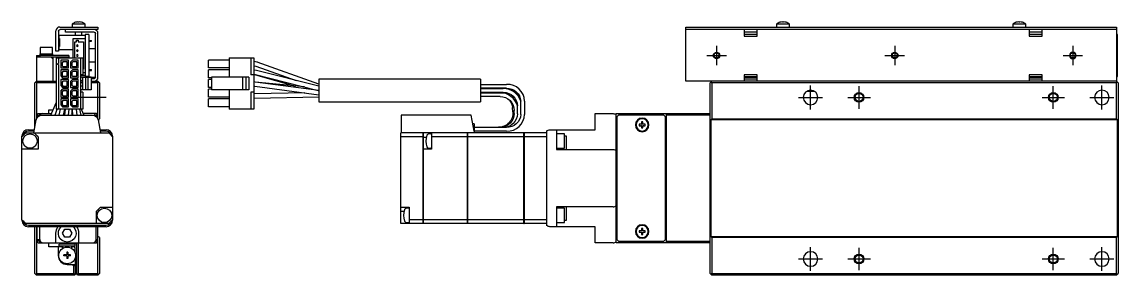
# Model space of a CAD drawing. Extents: x 0 to 720, y -8 to 229.
# Drawn here: x 381.5 to 720, y 75 to 153.4 of the extents above; entities that cross this region are included whole.
import ezdxf

# ---------------------------------------------------------------- set-up
doc = ezdxf.new("R2010")
doc.units = 0
doc.header["$LTSCALE"] = 0.5
doc.linetypes.add('CENTER', pattern=[50.8, 31.75, -6.35, 6.35, -6.35])
for name, color, linetype in [('MSM_CENTER', 1, 'CENTER'), ('MSM_CONTINUOUS', 7, 'CONTINUOUS'), ('MSM_NARROW', 5, 'CONTINUOUS')]:
    doc.layers.add(name, color=color, linetype=linetype)

msp = doc.modelspace()

# ---------------------------------------------------------------- linework, layer by layer
at = {"layer": 'MSM_CENTER'}
for p, q in [((596.05, 145.98), (596.05, 139.98)), ((651.05, 145.98), (651.05, 139.98)), ((706.05, 145.98), (706.05, 139.98)), ((593.05, 142.98), (599.05, 142.98)), ((648.05, 142.98), (654.05, 142.98)), ((703.05, 142.98), (709.05, 142.98)), ((625.05, 126.28), (625.05, 133.68)), ((640.05, 126.48), (640.05, 133.48)), ((700.05, 126.48), (700.05, 133.48)), ((715.05, 126.28), (715.05, 133.68)), ((407.47, 129.98), (396.47, 129.98)), ((621.35, 129.98), (628.75, 129.98)), ((636.55, 129.98), (643.55, 129.98)), ((696.55, 129.98), (703.55, 129.98)), ((711.35, 129.98), (718.75, 129.98)), ((625.05, 76.28), (625.05, 83.68)), ((640.05, 76.48), (640.05, 83.48)), ((700.05, 76.48), (700.05, 83.48)), ((715.05, 76.28), (715.05, 83.68)), ((621.35, 79.98), (628.75, 79.98)), ((636.55, 79.98), (643.55, 79.98)), ((696.55, 79.98), (703.55, 79.98)), ((711.35, 79.98), (718.75, 79.98))]:
    msp.add_line(p, q, dxfattribs=at)
at = {"layer": 'MSM_CONTINUOUS'}
for p, q in [((396.97, 152.68), (396.97, 151.78)), ((400.97, 152.68), (396.97, 152.68)), ((398.04, 153.24), (398.02, 153.24)), ((398.77, 153.24), (398.77, 153.37)), ((399.17, 153.24), (398.77, 153.24)), ((399.17, 153.37), (399.17, 153.24)), ((399.92, 153.24), (399.9, 153.24)), ((400.97, 151.78), (400.97, 152.68)), ((614.55, 152.68), (614.55, 151.78)), ((618.55, 152.68), (614.55, 152.68)), ((615.62, 153.24), (615.6, 153.24)), ((616.35, 153.24), (616.35, 153.37)), ((616.75, 153.24), (616.35, 153.24)), ((616.75, 153.37), (616.75, 153.24)), ((617.5, 153.24), (617.48, 153.24)), ((618.55, 151.78), (618.55, 152.68)), ((687.55, 152.68), (687.55, 151.78)), ((691.55, 152.68), (687.55, 152.68)), ((688.62, 153.24), (688.6, 153.24)), ((689.35, 153.24), (689.35, 153.37)), ((689.75, 153.24), (689.35, 153.24)), ((689.75, 153.37), (689.75, 153.24)), ((690.5, 153.24), (690.48, 153.24)), ((691.55, 151.78), (691.55, 152.68)), ((391.97, 144.28), (391.97, 150.58)), ((392.77, 150.48), (392.77, 144.28)), ((392.97, 149.23), (400.97, 149.23)), ((392.97, 148.23), (392.97, 149.23)), ((393.17, 151.78), (404.97, 151.78)), ((404.97, 150.98), (393.27, 150.98)), ((394.97, 150.18), (394.97, 150.98)), ((403.77, 150.18), (394.97, 150.18)), ((397.97, 150.18), (397.97, 149.23)), ((399.97, 149.23), (399.97, 150.18)), ((400.97, 149.48), (400.97, 136.48)), ((402.17, 149.48), (400.97, 149.48)), ((402.17, 149.48), (402.17, 136.48)), ((404.17, 136.18), (404.17, 149.78)), ((404.97, 151.78), (404.97, 150.98)), ((404.97, 136.18), (404.97, 149.78)), ((586.55, 134.98), (586.55, 151.78)), ((586.55, 151.78), (719.55, 151.78)), ((719.55, 150.98), (586.55, 150.98)), ((604.55, 150.98), (604.55, 148.98)), ((608.55, 150.18), (604.55, 150.18)), ((608.55, 149.48), (604.55, 149.48)), ((604.55, 148.98), (608.55, 148.98)), ((608.55, 148.98), (608.55, 150.98)), ((692.55, 150.98), (692.55, 148.98)), ((696.55, 150.18), (692.55, 150.18)), ((696.55, 149.48), (692.55, 149.48)), ((692.55, 148.98), (696.55, 148.98)), ((696.55, 148.98), (696.55, 150.98)), ((719.55, 151.78), (719.55, 134.98)), ((719.85, 149.48), (719.55, 149.48)), ((719.85, 136.48), (719.85, 149.48)), ((392.97, 148.23), (393.07, 148.23)), ((392.97, 147.43), (392.97, 146.53)), ((393.07, 147.43), (392.97, 147.43)), ((393.07, 147.06), (392.97, 147.06)), ((393.07, 146.91), (392.97, 146.91)), ((393.07, 146.53), (392.97, 146.53)), ((392.97, 144.73), (392.97, 145.73)), ((392.97, 145.73), (393.07, 145.73)), ((393.07, 148.23), (393.07, 145.73)), ((397.27, 142.23), (397.27, 148.23)), ((397.27, 148.23), (400.97, 148.23)), ((397.77, 142.23), (397.77, 147.23)), ((397.77, 147.23), (398.32, 147.23)), ((398.32, 147.23), (398.32, 147.73)), ((398.32, 147.73), (398.82, 147.73)), ((398.82, 147.73), (398.82, 147.23)), ((398.82, 147.23), (400.47, 147.23)), ((400.47, 147.23), (400.47, 138.73)), ((402.17, 147.61), (402.97, 147.61)), ((402.17, 147.36), (402.97, 147.36)), ((402.97, 147.36), (402.97, 147.61)), ((385.97, 142.98), (386.97, 142.98)), ((385.97, 142.98), (385.97, 134.98)), ((390.97, 142.48), (385.97, 142.48)), ((386.97, 143.48), (386.97, 142.48)), ((386.97, 143.48), (390.97, 143.48)), ((395.97, 142.98), (386.97, 142.98)), ((387.07, 145.48), (387.07, 143.48)), ((390.87, 145.48), (387.07, 145.48)), ((390.47, 142.48), (390.97, 141.98)), ((390.87, 143.48), (390.87, 145.48)), ((390.97, 142.98), (390.97, 143.48)), ((390.97, 142.48), (390.97, 134.98)), ((395.97, 142.48), (390.97, 142.48)), ((392.77, 144.28), (391.97, 144.28)), ((392.01, 142.23), (400.29, 142.23)), ((392.01, 142.23), (392.01, 126.38)), ((392.72, 142.23), (392.72, 140.45)), ((397.27, 144.73), (392.97, 144.73)), ((395.97, 142.98), (395.97, 142.48)), ((399.58, 142.23), (399.58, 126.38)), ((400.29, 142.23), (400.29, 137.03)), ((404.17, 144.98), (402.17, 144.98)), ((445.5, 142.23), (453.15, 142.23)), ((445.5, 142.23), (445.5, 136.23)), ((452.13, 142.23), (452.13, 137.03)), ((453.15, 142.23), (453.15, 126.38)), ((392.62, 140.45), (392.72, 140.45)), ((392.72, 140.15), (392.62, 140.15)), ((392.72, 140.15), (392.72, 126.38)), ((395.85, 141.5), (393.45, 141.5)), ((393.45, 141.5), (393.45, 139.1)), ((393.45, 139.1), (395.85, 139.1)), ((394.15, 140.99), (393.9, 140.74)), ((393.9, 140.74), (393.9, 139.77)), ((393.9, 139.77), (394.15, 139.52)), ((395.4, 140.99), (394.15, 140.99)), ((394.15, 139.52), (395.4, 139.52)), ((395.4, 139.52), (395.4, 140.99)), ((395.85, 139.1), (395.85, 141.5)), ((397.05, 141.5), (396.45, 140.9)), ((396.45, 140.9), (396.45, 139.1)), ((396.45, 139.1), (398.85, 139.1)), ((397.15, 140.99), (396.9, 140.74)), ((396.9, 140.74), (396.9, 139.77)), ((396.9, 139.77), (397.15, 139.52)), ((398.85, 141.5), (397.05, 141.5)), ((398.4, 140.99), (397.15, 140.99)), ((397.15, 139.52), (398.4, 139.52)), ((398.4, 139.52), (398.4, 140.99)), ((398.85, 139.1), (398.85, 141.5)), ((402.17, 140.98), (404.17, 140.98)), ((439.15, 139.1), (439.15, 141.5)), ((445.5, 141.5), (439.15, 141.5)), ((445.5, 139.1), (439.15, 139.1)), ((454.19, 140.85), (453.15, 141.12)), ((454.18, 140.86), (453.15, 141.12)), ((453.15, 139.8), (453.75, 139.63)), ((453.74, 139.63), (466.22, 135.2)), ((473.15, 134.12), (454.18, 140.86)), ((395.85, 138.5), (393.45, 138.5)), ((393.45, 138.5), (393.45, 136.7)), ((393.45, 136.7), (394.05, 136.1)), ((393.45, 135.5), (393.45, 133.7)), ((395.85, 135.5), (393.45, 135.5)), ((394.15, 137.99), (393.9, 137.74)), ((393.9, 137.74), (393.9, 136.77)), ((393.9, 136.77), (394.15, 136.52)), ((394.05, 136.1), (395.85, 136.1)), ((395.4, 137.99), (394.15, 137.99)), ((394.15, 136.52), (395.4, 136.52)), ((395.4, 136.52), (395.4, 137.99)), ((395.85, 136.1), (395.85, 138.5)), ((395.85, 133.1), (395.85, 135.5)), ((397.05, 138.5), (396.45, 137.9)), ((396.45, 137.9), (396.45, 136.1)), ((396.45, 136.1), (398.85, 136.1)), ((397.05, 135.5), (396.45, 134.9)), ((397.15, 137.99), (396.9, 137.74)), ((396.9, 137.74), (396.9, 136.77)), ((396.9, 136.77), (397.15, 136.52)), ((398.85, 138.5), (397.05, 138.5)), ((398.85, 135.5), (397.05, 135.5)), ((398.4, 137.99), (397.15, 137.99)), ((397.15, 136.52), (398.4, 136.52)), ((398.4, 136.52), (398.4, 137.99)), ((398.85, 136.1), (398.85, 138.5)), ((398.85, 133.1), (398.85, 135.5)), ((400.29, 137.03), (399.58, 137.03)), ((400.97, 136.73), (399.58, 136.73)), ((402.86, 136.23), (399.83, 136.23)), ((399.97, 136.28), (399.97, 136.23)), ((399.97, 136.28), (403.97, 136.28)), ((400.14, 136.23), (400.14, 132.37)), ((400.47, 138.73), (400.29, 138.73)), ((400.29, 137.73), (400.97, 137.73)), ((402.17, 136.48), (400.97, 136.48)), ((401.14, 136.23), (401.14, 132.37)), ((401.84, 136.23), (401.84, 132.37)), ((402.17, 138.61), (402.97, 138.61)), ((402.17, 138.36), (402.97, 138.36)), ((402.86, 136.23), (402.86, 132.37)), ((403.77, 135.78), (402.86, 135.78)), ((402.97, 138.36), (402.97, 138.61)), ((403.97, 135.84), (403.97, 136.28)), ((445.5, 138.5), (439.15, 138.5)), ((439.15, 136.1), (439.15, 138.5)), ((440.04, 136.1), (439.15, 136.1)), ((440.04, 135.5), (439.15, 135.5)), ((439.15, 133.1), (439.15, 135.5)), ((451.6, 136.23), (440.04, 136.23)), ((440.04, 136.23), (440.04, 132.37)), ((449.58, 136.23), (449.58, 132.37)), ((450.6, 136.23), (450.6, 132.37)), ((451.6, 136.23), (451.6, 132.37)), ((453.15, 137.03), (452.13, 137.03)), ((453.91, 138.31), (453.15, 138.45)), ((453.15, 137.14), (453.59, 137.05)), ((453.15, 137.13), (453.64, 137.02)), ((453.59, 137.05), (472.93, 132.17)), ((453.64, 137.02), (465.96, 133.51)), ((473.15, 133.45), (453.91, 138.31)), ((523.15, 135.63), (473.15, 135.63)), ((473.15, 135.63), (473.15, 128.63)), ((523.15, 135.63), (523.15, 128.63)), ((604.55, 136.98), (604.55, 134.98)), ((608.55, 136.98), (604.55, 136.98)), ((604.55, 136.48), (608.55, 136.48)), ((604.55, 136.28), (608.55, 136.28)), ((604.55, 135.78), (608.55, 135.78)), ((608.55, 134.98), (608.55, 136.98)), ((692.55, 136.98), (692.55, 134.98)), ((696.55, 136.98), (692.55, 136.98)), ((692.55, 136.48), (696.55, 136.48)), ((692.55, 136.28), (696.55, 136.28)), ((692.55, 135.78), (696.55, 135.78)), ((696.55, 134.98), (696.55, 136.98)), ((719.55, 136.48), (719.85, 136.48)), ((385.47, 134.48), (385.97, 134.98)), ((385.47, 120.69), (385.47, 134.48)), ((385.97, 134.48), (385.72, 134.73)), ((385.97, 134.98), (392.01, 134.98)), ((392.01, 134.48), (385.97, 134.48)), ((385.97, 134.48), (385.97, 123.33)), ((393.45, 133.7), (394.05, 133.1)), ((393.45, 131.9), (394.05, 132.5)), ((394.15, 134.99), (393.9, 134.74)), ((393.9, 134.74), (393.9, 133.77)), ((393.9, 133.77), (394.15, 133.52)), ((394.05, 133.1), (395.85, 133.1)), ((395.85, 132.5), (394.05, 132.5)), ((395.4, 134.99), (394.15, 134.99)), ((394.15, 133.52), (395.4, 133.52)), ((395.4, 133.52), (395.4, 134.99)), ((395.85, 130.1), (395.85, 132.5)), ((396.45, 134.9), (396.45, 133.1)), ((396.45, 133.1), (398.85, 133.1)), ((397.05, 132.5), (396.45, 131.9)), ((397.15, 134.99), (396.9, 134.74)), ((396.9, 134.74), (396.9, 133.77)), ((396.9, 133.77), (397.15, 133.52)), ((398.85, 132.5), (397.05, 132.5)), ((398.4, 134.99), (397.15, 134.99)), ((397.15, 133.52), (398.4, 133.52)), ((398.4, 133.52), (398.4, 134.99)), ((398.85, 130.1), (398.85, 132.5)), ((400.14, 135.13), (399.58, 135.13)), ((400.14, 134.98), (399.58, 134.98)), ((400.14, 134.48), (399.58, 134.48)), ((400.14, 133.48), (399.58, 133.48)), ((402.86, 132.37), (399.83, 132.37)), ((402.86, 134.98), (404.97, 134.98)), ((404.97, 134.48), (402.86, 134.48)), ((404.97, 134.98), (405.47, 134.48)), ((405.22, 134.73), (404.97, 134.48)), ((404.97, 123.33), (404.97, 134.48)), ((405.47, 134.48), (405.47, 123.38)), ((440.04, 133.1), (439.15, 133.1)), ((440.04, 132.5), (439.15, 132.5)), ((439.15, 130.1), (439.15, 132.5)), ((451.6, 132.37), (440.04, 132.37)), ((445.5, 132.37), (445.5, 126.38)), ((453.56, 134.75), (453.15, 134.78)), ((453.56, 134.74), (453.15, 134.77)), ((453.15, 133.47), (453.39, 133.45)), ((453.39, 133.45), (473.15, 130.83)), ((468.73, 133.23), (453.56, 134.75)), ((473.15, 132.14), (453.56, 134.74)), ((523.15, 134.03), (531.15, 134.03)), ((531.15, 132.83), (523.15, 132.83)), ((523.15, 132.73), (530.15, 132.73)), ((719.55, 134.98), (586.55, 134.98)), ((594.3, 134.73), (594.05, 134.48)), ((594.05, 75.48), (594.05, 134.48)), ((594.55, 134.98), (594.3, 134.73)), ((594.3, 134.73), (594.55, 134.48)), ((719.55, 134.48), (594.55, 134.48)), ((594.55, 134.48), (594.55, 123.38)), ((719.8, 134.73), (719.55, 134.98)), ((719.55, 134.48), (719.8, 134.73)), ((719.55, 123.38), (719.55, 134.48)), ((720.05, 134.48), (719.8, 134.73)), ((720.05, 134.48), (720.05, 75.48)), ((393.45, 131.9), (393.45, 130.1)), ((393.45, 130.1), (395.85, 130.1)), ((393.45, 129.5), (393.45, 127.7)), ((395.85, 129.5), (393.45, 129.5)), ((394.15, 131.99), (393.9, 131.74)), ((393.9, 131.74), (393.9, 130.77)), ((393.9, 130.77), (394.15, 130.52)), ((394.15, 128.99), (393.9, 128.74)), ((393.9, 128.74), (393.9, 127.77)), ((395.4, 131.99), (394.15, 131.99)), ((394.15, 130.52), (395.4, 130.52)), ((395.4, 128.99), (394.15, 128.99)), ((395.4, 130.52), (395.4, 131.99)), ((395.4, 127.52), (395.4, 128.99)), ((395.85, 127.1), (395.85, 129.5)), ((396.45, 131.9), (396.45, 130.1)), ((396.45, 130.1), (398.85, 130.1)), ((398.85, 129.5), (396.45, 129.5)), ((396.45, 129.5), (396.45, 127.7)), ((397.15, 131.99), (396.9, 131.74)), ((396.9, 131.74), (396.9, 130.77)), ((396.9, 130.77), (397.15, 130.52)), ((397.15, 128.99), (396.9, 128.74)), ((396.9, 128.74), (396.9, 127.77)), ((398.4, 131.99), (397.15, 131.99)), ((397.15, 130.52), (398.4, 130.52)), ((398.4, 128.99), (397.15, 128.99)), ((398.4, 130.52), (398.4, 131.99)), ((398.4, 127.52), (398.4, 128.99)), ((398.85, 127.1), (398.85, 129.5)), ((400.29, 131.57), (399.58, 131.57)), ((400.29, 131.57), (400.29, 126.38)), ((445.5, 130.1), (439.15, 130.1)), ((445.5, 129.5), (439.15, 129.5)), ((439.15, 127.1), (439.15, 129.5)), ((452.13, 131.57), (452.13, 126.38)), ((453.15, 131.57), (452.13, 131.57)), ((453.3, 131.09), (453.15, 131.09)), ((453.15, 129.79), (453.32, 129.79)), ((453.15, 129.78), (453.26, 129.79)), ((453.26, 129.79), (473.15, 130.18)), ((468.85, 131.4), (453.3, 131.09)), ((530.15, 131.53), (523.15, 131.53)), ((523.15, 131.43), (530.15, 131.43)), ((529.15, 130.23), (523.15, 130.23)), ((530.86, 131.38), (529.65, 131.53)), ((530.15, 131.43), (530.86, 131.38)), ((530.89, 131.38), (530.86, 131.38)), ((530.86, 131.38), (530.89, 131.38)), ((535.54, 128.83), (535.55, 128.79)), ((535.55, 124.74), (535.55, 128.83)), ((536.75, 128.83), (536.75, 124.74)), ((623.91, 131.92), (626.19, 131.92)), ((389.77, 126.18), (391.09, 126.18)), ((389.77, 124.98), (389.77, 126.18)), ((390.37, 124.48), (392.01, 128.33)), ((391.74, 124.48), (392.35, 126.38)), ((400.29, 126.38), (392.01, 126.38)), ((393, 124.48), (393.36, 126.38)), ((393.45, 127.7), (394.05, 127.1)), ((393.9, 127.77), (394.15, 127.52)), ((394.05, 127.1), (395.85, 127.1)), ((394.15, 127.52), (395.4, 127.52)), ((394.58, 126.38), (394.22, 124.48)), ((394.73, 125.38), (394.39, 125.38)), ((394.81, 125.98), (394.51, 125.98)), ((394.87, 126.38), (394.6, 124.48)), ((395.81, 124.48), (396.09, 126.38)), ((397.05, 127.1), (396.45, 127.7)), ((396.84, 126.38), (396.88, 124.48)), ((397.08, 125.98), (396.85, 125.98)), ((397.13, 125.38), (396.86, 125.38)), ((396.9, 127.77), (397.15, 127.52)), ((396.94, 126.32), (397.02, 126.18)), ((397.06, 126.18), (397.02, 126.18)), ((397.05, 127.1), (398.85, 127.1)), ((397.21, 124.48), (397.05, 126.38)), ((397.15, 127.52), (398.4, 127.52)), ((398.25, 126.38), (398.41, 124.48)), ((399.23, 126.38), (399.64, 124.48)), ((399.77, 126.38), (400.58, 124.48)), ((445.5, 127.1), (439.15, 127.1)), ((453.15, 126.38), (445.5, 126.38)), ((473.15, 128.63), (523.15, 128.63)), ((533.07, 125.5), (532.95, 126.88)), ((533.55, 125.04), (533.55, 125.92)), ((534.55, 124.9), (534.55, 127.37)), ((385.17, 118.98), (385.88, 123)), ((386.47, 124.98), (385.97, 124.48)), ((386.17, 123.71), (386.17, 124.48)), ((386.17, 124.48), (386.97, 124.48)), ((386.41, 123.98), (386.17, 123.98)), ((386.47, 124.98), (390.58, 124.98)), ((386.97, 124.35), (386.97, 124.98)), ((387.65, 124.48), (403.29, 124.48)), ((391.68, 124.5), (391.94, 125.12)), ((391.9, 124.98), (391.89, 124.98)), ((394.31, 124.98), (394.67, 124.98)), ((396.87, 124.98), (397.16, 124.98)), ((404.47, 124.98), (400.37, 124.98)), ((403.97, 124.78), (403.97, 124.98)), ((404.24, 124.48), (404.77, 124.48)), ((404.97, 124.48), (404.47, 124.98)), ((404.77, 123.98), (404.54, 123.98)), ((404.77, 124.48), (404.77, 123.71)), ((405.07, 123), (405.77, 118.98)), ((405.17, 123.08), (405.47, 123.38)), ((405.17, 123.08), (405.17, 122.39)), ((520.28, 124.48), (498.65, 124.48)), ((498.65, 124.48), (498.65, 118.98)), ((521.15, 119.58), (520.28, 124.48)), ((558.55, 124.98), (564.05, 124.98)), ((558.55, 119.98), (558.55, 124.98)), ((565.05, 84.98), (565.05, 124.98)), ((565.05, 124.98), (594.05, 124.98)), ((565.75, 124.48), (565.25, 123.98)), ((565.25, 123.98), (565.25, 85.98)), ((579.75, 124.48), (565.75, 124.48)), ((572.81, 122.4), (572.81, 121.72)), ((573.29, 121.72), (573.29, 122.4)), ((580.25, 123.98), (579.75, 124.48)), ((580.25, 85.98), (580.25, 123.98)), ((580.55, 84.98), (580.55, 124.98)), ((594.05, 124.48), (580.55, 124.48)), ((594.25, 123.08), (594.55, 123.38)), ((719.85, 123.08), (594.25, 123.08)), ((594.25, 123.08), (594.25, 86.88)), ((594.55, 123.38), (719.55, 123.38)), ((719.55, 123.38), (719.85, 123.08)), ((719.85, 86.88), (719.85, 123.08)), ((382.63, 118.98), (408.32, 118.98)), ((383.47, 119.98), (385.35, 119.98)), ((383.47, 119.6), (385.28, 119.6)), ((405.6, 119.98), (407.47, 119.98)), ((405.66, 119.6), (407.47, 119.6)), ((498.55, 90.98), (498.55, 118.98)), ((536.55, 118.98), (498.55, 118.98)), ((505.44, 90.98), (505.44, 118.98)), ((505.45, 118.97), (505.44, 118.97)), ((505.45, 118.98), (505.45, 90.98)), ((507.73, 118.72), (506.96, 118.65)), ((507.95, 118.98), (507.95, 113.98)), ((519.05, 90.98), (519.05, 118.98)), ((519.05, 118.97), (519.06, 118.97)), ((519.06, 118.98), (519.06, 90.98)), ((521.15, 121.78), (520.76, 121.78)), ((521.15, 121.78), (521.15, 118.98)), ((521.15, 120.73), (531.15, 120.73)), ((531.15, 119.53), (521.15, 119.53)), ((528.67, 120.73), (528.91, 120.74)), ((536.55, 90.98), (536.55, 118.98)), ((536.55, 118.97), (536.56, 118.97)), ((543.55, 118.98), (536.56, 118.98)), ((536.56, 118.98), (536.56, 90.98)), ((543.55, 119.6), (543.55, 90.37)), ((544.55, 119.98), (558.55, 119.98)), ((546.55, 119.98), (546.55, 113.88)), ((549.05, 118.73), (546.55, 118.73)), ((549.05, 114.23), (549.05, 118.73)), ((565.25, 119.23), (565.05, 119.23)), ((572.81, 121.72), (572.13, 121.72)), ((572.13, 121.24), (572.81, 121.24)), ((572.81, 121.24), (572.81, 120.57)), ((573.97, 121.72), (573.29, 121.72)), ((573.29, 121.24), (573.97, 121.24)), ((573.29, 120.57), (573.29, 121.24)), ((580.55, 119.23), (580.25, 119.23)), ((580.55, 118.73), (580.25, 118.73)), ((381.47, 91.98), (381.47, 117.98)), ((386.47, 117.73), (386.47, 113.98)), ((409.47, 117.98), (409.47, 91.98)), ((505.44, 117.83), (498.55, 117.83)), ((505.45, 117.83), (505.44, 117.83)), ((505.45, 117.73), (506.38, 117.73)), ((519.05, 117.83), (507.95, 117.83)), ((519.05, 117.83), (519.06, 117.83)), ((536.55, 117.83), (519.06, 117.83)), ((536.55, 117.83), (536.56, 117.83)), ((543.55, 117.83), (536.56, 117.83)), ((549.05, 118.06), (549.55, 118.06)), ((549.55, 118.06), (549.55, 113.88)), ((386.47, 113.98), (381.47, 113.98)), ((507.95, 113.98), (505.45, 113.98)), ((506.96, 114.32), (507.73, 114.25)), ((546.55, 114.23), (549.05, 114.23)), ((546.55, 113.88), (564.05, 113.88)), ((565.25, 114.98), (565.05, 114.98)), ((565.25, 113.98), (565.05, 113.98)), ((565.25, 112.48), (565.05, 112.48)), ((580.25, 113.23), (580.55, 113.23)), ((580.35, 109.98), (580.25, 109.98)), ((580.55, 109.78), (580.35, 109.98)), ((580.35, 99.98), (580.35, 109.98)), ((580.25, 99.98), (580.35, 99.98)), ((580.35, 99.98), (580.55, 100.18)), ((405.72, 95.98), (409.47, 95.98)), ((498.55, 95.98), (501.05, 95.98)), ((500.84, 95.72), (500.07, 95.65)), ((501.05, 95.98), (501.05, 90.98)), ((564.05, 96.08), (546.55, 96.08)), ((546.55, 96.08), (546.55, 89.98)), ((549.05, 95.73), (546.55, 95.73)), ((549.05, 91.23), (549.05, 95.73)), ((549.55, 96.08), (549.55, 91.9)), ((565.05, 97.48), (565.25, 97.48)), ((565.25, 95.98), (565.05, 95.98)), ((565.05, 94.98), (565.25, 94.98)), ((580.55, 96.73), (580.25, 96.73)), ((404.47, 90.98), (404.47, 94.73)), ((498.55, 94.73), (499.49, 94.73)), ((505.44, 92.14), (501.05, 92.14)), ((505.45, 92.14), (505.44, 92.14)), ((519.05, 92.14), (505.45, 92.14)), ((519.05, 92.14), (519.06, 92.14)), ((536.55, 92.14), (519.06, 92.14)), ((536.55, 92.14), (536.56, 92.14)), ((543.55, 92.14), (536.56, 92.14)), ((549.55, 91.9), (549.05, 91.9)), ((408.32, 90.98), (382.63, 90.98)), ((407.47, 90.37), (383.47, 90.37)), ((407.47, 89.98), (383.47, 89.98)), ((385.47, 75.48), (385.47, 89.98)), ((385.97, 89.98), (385.97, 75.48)), ((386.17, 85.48), (386.17, 89.98)), ((386.97, 85.98), (386.97, 89.98)), ((394.03, 87.98), (394.75, 89.23)), ((394.75, 89.23), (396.2, 89.23)), ((396.2, 89.23), (396.92, 87.98)), ((404.37, 85.98), (404.37, 89.98)), ((404.77, 89.98), (404.77, 85.48)), ((404.97, 75.48), (404.97, 89.98)), ((505.44, 90.98), (498.55, 90.98)), ((500.07, 91.32), (500.84, 91.25)), ((505.45, 90.99), (505.44, 90.99)), ((519.05, 90.98), (505.45, 90.98)), ((519.05, 90.99), (519.06, 90.99)), ((536.55, 90.98), (519.06, 90.98)), ((536.55, 90.99), (536.56, 90.99)), ((543.55, 90.98), (536.56, 90.98)), ((558.55, 89.98), (544.55, 89.98)), ((546.55, 91.23), (549.05, 91.23)), ((558.55, 84.98), (558.55, 89.98)), ((565.05, 90.73), (565.25, 90.73)), ((572.81, 88.72), (572.13, 88.72)), ((572.13, 88.24), (572.81, 88.24)), ((572.81, 89.4), (572.81, 88.72)), ((572.81, 88.24), (572.81, 87.57)), ((573.29, 88.72), (573.29, 89.4)), ((573.97, 88.72), (573.29, 88.72)), ((573.29, 88.24), (573.97, 88.24)), ((573.29, 87.57), (573.29, 88.24)), ((580.25, 91.23), (580.55, 91.23)), ((580.25, 90.73), (580.55, 90.73)), ((385.97, 85.48), (386.47, 84.98)), ((386.17, 85.98), (386.97, 85.98)), ((386.97, 85.48), (386.17, 85.48)), ((386.47, 84.98), (404.47, 84.98)), ((386.97, 84.98), (386.97, 85.98)), ((389.77, 83.78), (389.77, 84.98)), ((391.97, 84.98), (391.97, 87.98)), ((393.27, 84.98), (393.47, 84.78)), ((393.47, 84.98), (393.47, 84.78)), ((393.47, 84.78), (393.93, 84.78)), ((394.01, 84.92), (393.93, 84.78)), ((394.75, 86.73), (394.03, 87.98)), ((396.2, 86.73), (394.75, 86.73)), ((396.92, 87.98), (396.2, 86.73)), ((397.02, 84.78), (396.9, 84.98)), ((397.02, 84.78), (398.47, 84.78)), ((398.37, 84.78), (398.37, 84.98)), ((398.47, 75.18), (398.47, 84.78)), ((398.87, 84.98), (398.87, 75.48)), ((398.97, 87.98), (398.97, 84.98)), ((403.97, 84.98), (403.97, 85.18)), ((404.77, 85.48), (404.24, 85.48)), ((404.37, 85.98), (404.77, 85.98)), ((404.47, 84.98), (404.97, 85.48)), ((405.47, 86.58), (405.17, 86.88)), ((405.47, 86.58), (405.47, 75.48)), ((564.05, 84.98), (558.55, 84.98)), ((594.05, 84.98), (565.05, 84.98)), ((565.25, 85.98), (565.75, 85.48)), ((565.75, 85.48), (579.75, 85.48)), ((579.75, 85.48), (580.25, 85.98)), ((580.55, 85.48), (594.05, 85.48)), ((719.85, 86.88), (594.25, 86.88)), ((594.55, 86.58), (594.25, 86.88)), ((719.55, 86.58), (594.55, 86.58)), ((594.55, 86.58), (594.55, 75.48)), ((719.85, 86.88), (719.55, 86.58)), ((719.55, 75.48), (719.55, 86.58)), ((393.93, 83.78), (389.77, 83.78)), ((392.67, 83.78), (392.67, 81.08)), ((397.97, 84.58), (392.97, 84.58)), ((392.97, 83.98), (392.97, 84.58)), ((397.97, 83.98), (392.97, 83.98)), ((394.15, 83.41), (393.93, 83.78)), ((395.62, 82.08), (395.33, 82.08)), ((395.33, 82.08), (395.33, 81.29)), ((395.62, 81.55), (395.33, 81.55)), ((395.62, 82.08), (395.62, 81.29)), ((397.02, 83.78), (396.94, 83.65)), ((397.67, 83.78), (397.02, 83.78)), ((397.97, 83.48), (397.67, 83.78)), ((397.97, 83.98), (397.97, 84.58)), ((397.97, 81.8), (397.97, 83.48)), ((394.47, 80.94), (394.47, 81.23)), ((395.27, 81.23), (394.47, 81.23)), ((395.27, 80.94), (394.47, 80.94)), ((395, 81.23), (395, 80.94)), ((395.33, 80.88), (395.33, 80.08)), ((395.33, 80.61), (395.62, 80.61)), ((395.62, 80.08), (395.33, 80.08)), ((395.47, 78.28), (397.97, 78.28)), ((395.62, 80.88), (395.62, 80.08)), ((396.47, 81.23), (395.68, 81.23)), ((396.47, 80.94), (395.68, 80.94)), ((395.94, 81.23), (395.94, 80.94)), ((396.47, 80.94), (396.47, 81.23)), ((396.97, 78.28), (397.47, 77.78)), ((397.47, 77.78), (397.83, 78.28)), ((397.97, 80.37), (397.97, 75.18)), ((385.97, 74.98), (385.47, 75.48)), ((385.72, 75.23), (385.97, 75.48)), ((385.97, 75.48), (397.47, 75.48)), ((397.77, 74.98), (385.97, 74.98)), ((397.47, 75.48), (397.47, 77.78)), ((397.47, 75.48), (397.87, 75.08)), ((397.97, 75.18), (397.77, 74.98)), ((398.52, 75.13), (398.47, 75.18)), ((398.87, 75.48), (398.52, 75.13)), ((398.67, 74.98), (398.52, 75.13)), ((404.97, 74.98), (398.67, 74.98)), ((398.87, 75.48), (404.97, 75.48)), ((405.47, 75.48), (404.97, 74.98)), ((404.97, 75.48), (405.22, 75.23)), ((594.05, 75.48), (594.3, 75.23)), ((594.55, 75.48), (594.3, 75.23)), ((594.3, 75.23), (594.55, 74.98)), ((594.55, 75.48), (719.55, 75.48)), ((719.55, 74.98), (594.55, 74.98)), ((719.8, 75.23), (719.55, 75.48)), ((719.55, 74.98), (719.8, 75.23)), ((719.8, 75.23), (720.05, 75.48))]:
    msp.add_line(p, q, dxfattribs=at)
at = {"layer": 'MSM_CONTINUOUS', "extrusion": (0, 0, -1)}
for centre, radius in [((-398.57, 145.98), 0.25), ((-398.57, 144.48), 0.25), ((-398.57, 142.98), 0.25), ((-625.05, 129.98), 2.25), ((-715.05, 129.98), 2.25), ((-573.05, 121.48), 2.1), ((-573.05, 121.48), 1.9), ((-573.05, 88.48), 2.1), ((-573.05, 88.48), 1.9), ((-625.05, 79.98), 2.25), ((-715.05, 79.98), 2.25)]:
    msp.add_circle(centre, radius, dxfattribs=at)
at = {"layer": 'MSM_CONTINUOUS'}
for centre, radius in [((596.05, 142.98), 0.783), ((651.05, 142.98), 0.783), ((706.05, 142.98), 0.783), ((640.05, 129.98), 1.23), ((700.05, 129.98), 1.23), ((383.97, 116.48), 2.23), ((406.97, 93.48), 2.23), ((395.47, 81.08), 2.6), ((640.05, 79.98), 1.23), ((700.05, 79.98), 1.23)]:
    msp.add_circle(centre, radius, dxfattribs=at)
for centre, radius, start, end in [((398.97, 150.18), 3.2, 107.27, 128.6822), ((398.97, 150.18), 3.19, 93.5904, 106.9053), ((398.97, 150.18), 3.19, 73.0947, 86.4096), ((398.97, 150.18), 3.2, 51.3178, 72.73), ((616.55, 150.18), 3.2, 107.27, 128.6822), ((616.55, 150.18), 3.19, 93.5904, 106.9053), ((616.55, 150.18), 3.19, 73.0947, 86.4096), ((616.55, 150.18), 3.2, 51.3178, 72.73), ((689.55, 150.18), 3.2, 107.27, 128.6822), ((689.55, 150.18), 3.19, 93.5904, 106.9053), ((689.55, 150.18), 3.19, 73.0947, 86.4096), ((689.55, 150.18), 3.2, 51.3178, 72.73), ((393.17, 150.58), 1.2, 90, 180), ((403.77, 149.78), 1.2, 0, 90), ((403.77, 136.18), 1.2, 270, 0), ((530.22, 127.17), 5.57, 17.3809, 90.7723), ((531.35, 128.63), 5.41, 2.1273, 92.0933), ((529.18, 125.85), 5.59, 15.9654, 90.2921), ((395.47, 125.68), 1.59, 10.8931, 26.1642), ((395.47, 125.68), 1.59, 333.8358, 349.1069), ((387.97, 123.98), 1, 90, 156.553), ((403.37, 123.98), 1, 8.5151, 90), ((531.34, 124.94), 5.41, 267.9657, 357.8137), ((573.05, 121.48), 0.95, 75.3667, 104.6333), ((383.47, 117.98), 2, 90, 180), ((407.47, 117.98), 2, 0, 90), ((507.01, 118.15), 0.5, 95, 162.3708), ((507.75, 118.52), 0.2, 360, 95), ((573.05, 121.48), 0.95, 165.3667, 194.6333), ((573.05, 121.48), 0.365, 138.8496, 221.1504), ((573.05, 121.48), 0.365, 48.8496, 131.1504), ((573.05, 121.48), 0.365, 228.8496, 311.1504), ((573.05, 121.48), 0.95, 255.3667, 284.6333), ((573.05, 121.48), 0.365, 318.8496, 41.1504), ((573.05, 121.48), 0.95, 345.3667, 14.6333), ((512.25, 116.48), 6, 162.3708, 197.6292), ((507.01, 114.82), 0.5, 197.6292, 265), ((507.75, 114.45), 0.2, 265, 0), ((505.36, 93.48), 6, 162.3708, 197.6292), ((500.12, 95.15), 0.5, 95, 162.3708), ((500.86, 95.52), 0.2, 18.1949, 95), ((564.05, 97.58), 1.5, 270, 311.8103), ((383.47, 91.98), 2, 180, 270), ((407.47, 91.98), 2, 270, 0), ((500.12, 91.82), 0.5, 197.6292, 265), ((500.86, 91.45), 0.2, 265, 341.8051), ((573.05, 88.48), 0.95, 165.3667, 194.6333), ((573.05, 88.48), 0.365, 138.8496, 221.1504), ((573.05, 88.48), 0.95, 75.3667, 104.6333), ((573.05, 88.48), 0.365, 48.8496, 131.1504), ((573.05, 88.48), 0.365, 228.8496, 311.1504), ((573.05, 88.48), 0.365, 318.8496, 41.1504), ((573.05, 88.48), 0.95, 345.3667, 14.6333), ((387.97, 85.98), 1, 180, 270), ((395.47, 84.28), 1.59, 153.8358, 169.1069), ((395.59, 84.17), 1.75, 152.2435, 154.5052), ((395.47, 84.28), 1.59, 10.8931, 26.1642), ((403.37, 85.98), 1, 270, 0), ((564.05, 86.48), 1.5, 270, 311.8103), ((573.05, 88.48), 0.95, 255.3667, 284.6333), ((395.47, 84.28), 1.59, 190.8931, 216.1972), ((395.47, 84.28), 1.59, 323.8028, 349.1069), ((395.47, 81.08), 2.8, 180, 270)]:
    msp.add_arc(centre, radius, start, end, dxfattribs=at)
at = {"layer": 'MSM_CONTINUOUS', "extrusion": (0, 0, -1)}
for centre, radius, start, end in [((-393.27, 150.48), 0.5, 0, 90), ((-403.77, 149.78), 0.4, 90, 180), ((-392.62, 140.3), 0.15, 270, 90), ((-399.83, 136.48), 0.25, 270, 0), ((-403.77, 136.18), 0.4, 180, 270), ((-399.83, 132.12), 0.25, 0, 90), ((-530.25, 127.39), 5.45, 91.1091, 156.0046), ((-531.33, 128.62), 4.22, 87.5064, 177.069), ((-529.19, 125.88), 4.36, 89.4314, 179.3937), ((-530.26, 127.25), 4.29, 88.4892, 178.3121), ((-528.6, 126.5), 4.37, 142.9581, 174.9542), ((-395.47, 128.88), 2.6, 283.4564, 285.9424), ((-395.36, 125.57), 1.75, 152.2435, 154.5052), ((-528.7, 125.12), 4.39, 175.0821, 270.1308), ((-387.65, 122.68), 1.8, 10, 90), ((-395.47, 121.98), 2.75, 65.38, 71.7789), ((-403.29, 122.68), 1.8, 90, 170), ((-529.19, 125.09), 4.36, 180.5892, 270.5857), ((-530.26, 125.02), 4.29, 181.642, 271.5567), ((-531.34, 124.95), 4.22, 182.8542, 272.5704), ((-564.05, 123.48), 1.5, 90, 131.8103), ((-395.47, 104.98), 19, 42.5364, 47.4626), ((-383.47, 117.98), 1.62, 9.7264, 90), ((-372.43, 104.94), 19, 132.3336, 137.6664), ((-407.47, 117.98), 1.62, 90, 170.2637), ((-395.47, 104.98), 19, 132.5374, 137.4626), ((-544.55, 118.48), 1.5, 48.1897, 90), ((-564.05, 112.38), 1.5, 90, 131.8103), ((-418.52, 81.94), 19, 42.3336, 47.6664), ((-395.47, 104.98), 19, 312.5364, 317.4636), ((-383.47, 91.98), 1.62, 270, 350.2833), ((-407.47, 91.98), 1.62, 189.7266, 270), ((-395.47, 104.98), 19, 222.5374, 227.4636), ((-395.47, 87.98), 3.5, 0, 34.8499), ((-395.47, 87.98), 2.75, 133.3418, 46.6582), ((-395.47, 87.98), 3.5, 145.1501, 180), ((-544.55, 91.48), 1.5, 270, 311.8103), ((-395.47, 87.48), 2.6, 254.0576, 285.9424), ((-395.59, 84.4), 1.75, 322.994, 325.4948), ((-395.27, 81.29), 0.06, 180, 270), ((-395.68, 81.29), 0.06, 270, 0), ((-395.36, 84.4), 1.75, 205.4948, 217.006), ((-395.27, 80.88), 0.06, 90, 180), ((-395.68, 80.88), 0.06, 0, 90)]:
    msp.add_arc(centre, radius, start, end, dxfattribs=at)
at = {"layer": 'MSM_NARROW'}
for centre, radius in [((596.05, 142.98), 1), ((651.05, 142.98), 1), ((640.05, 129.98), 1.5), ((700.05, 129.98), 1.5), ((640.05, 79.98), 1.5), ((700.05, 79.98), 1.5)]:
    msp.add_circle(centre, radius, dxfattribs=at)
at = {"layer": 'MSM_NARROW', "extrusion": (0, 0, -1)}
msp.add_circle((-706.05, 142.98), 1, dxfattribs=at)

doc.saveas('drawing.dxf')
